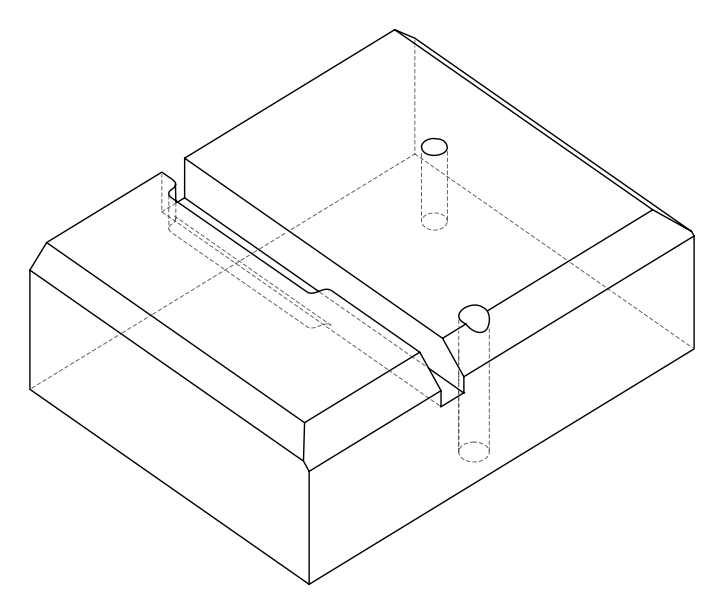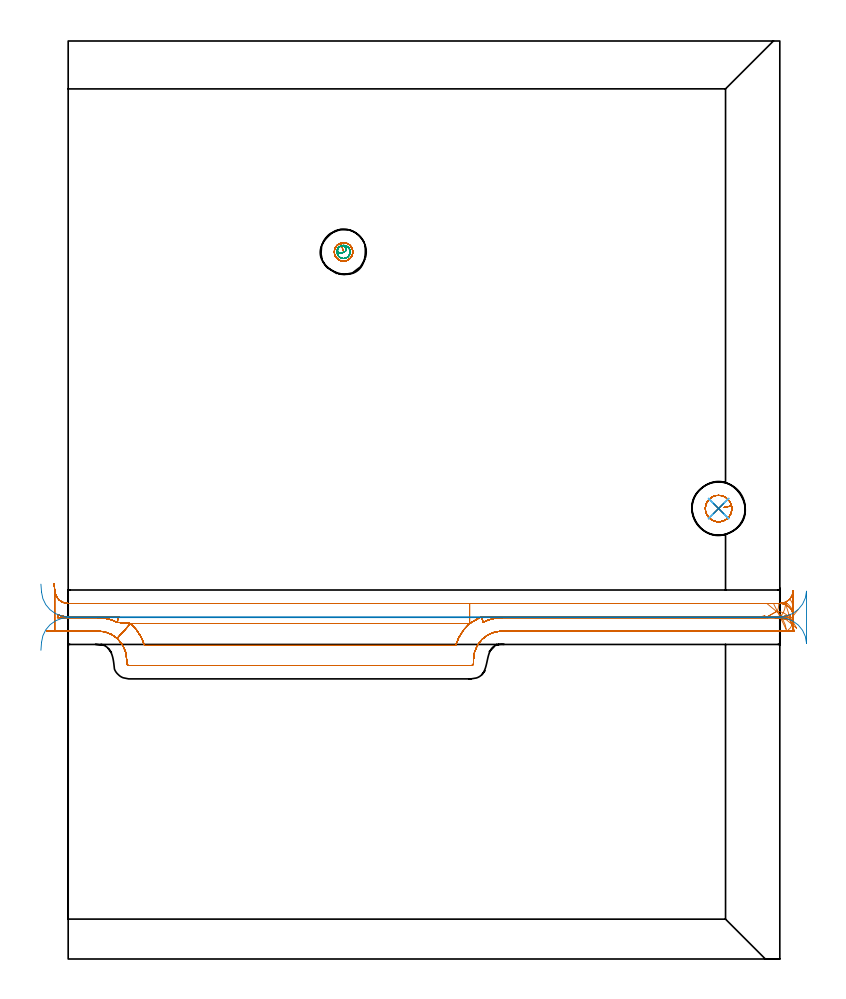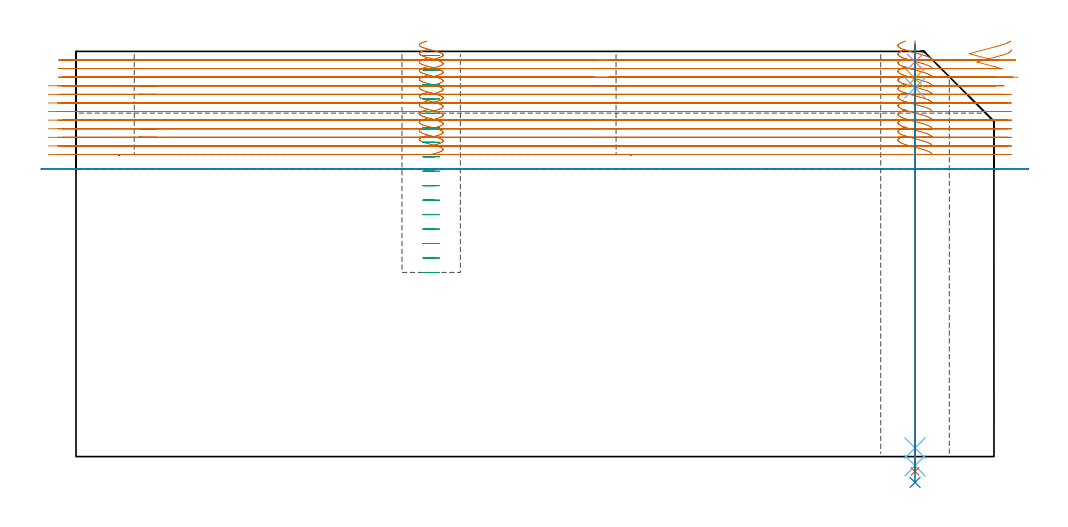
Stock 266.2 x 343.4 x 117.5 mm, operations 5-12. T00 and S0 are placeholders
(PLAN: 12 operations, 8 tool changes, 83.6 min)
(1 AREA_MILL | FG_CHAMFER_SURFACE | UGT0205_001 | 7.4 min | 25876 mm3)
(2 AREA_MILL_1 | FG_CHAMFER_SURFACE_1 | UGT0205_001 | 12.65 min | 43922 mm3)
(3 AREA_MILL_2 | FG_CHAMFER_SURFACE_2 | UGT0205_001 | 14.53 min | 40387 mm3)
(4 AREA_MILL_3 | FG_CHAMFER_SURFACE_3 | UGT0205_001 | 12.38 min | 27876 mm3)
(5 MILL_OPEN_POCKET | POCKET_OPEN | NXT0201_010 | Follow Part, ap 2.5, ae 75% | 32.13 min | 227931 mm3)
(6 MILL_RECTANGULAR_SLOT | SLOT_RECTANGULAR | UGT0201_094 | Follow Part, ap 5, ae 75% | 1.26 min | 22692 mm3)
(7 MILL_BLIND_HOLE_FROM_SOLID_MATERIAL | STEP1POCKET | NXT0201_011 | Spiral | 1.61 min | 7735 mm3)
(8 SPOT_DRILL | STEP1HOLE | NXT0321_9005460120000 | 0.05 min | 0 mm3)
(9 DRILL_BLIND_HOLE_INTO_CENTER | STEP1HOLE | NXT0301_023 | 0.04 min | 0 mm3)
(10 GUN_DRILL_THROUGH_HOLE | STEP1HOLE | UGT0307_001 | 0.53 min | 1692 mm3)
(11 SPADE_DRILL_TO_ENLARGE_THROUGH_HOLE | STEP1HOLE | UGT0306_003 | 0.5 min | 8980 mm3)
(12 DRILL_TO_ENLARGE_THROUGH_HOLE | STEP1HOLE | UGT0301_265 | 0.51 min | 16509 mm3)
(TOOL UGT0205_001 | Chamfer Mill 20 x 3 x 45 deg. | D20 FL50 Z2)
(TOOL NXT0201_010 | ENDMILL 10mm [2P460-1000-NA 1630] | D10 FL30 Z6)
(TOOL UGT0201_094 | End mill 20 mm | D20 FL38 Z4)
(TOOL NXT0201_011 | ENDMILL 12mm [2P460-1200-NA 1630] | D12 FL38 Z6)
(TOOL NXT0321_9005460120000 | NC Spot Drill, 142deg, 12mm, Carbide, Uncoated | D12 PA142 FL30 Z2)
(TOOL NXT0301_023 | Carbide Drill 5.2mm [860.1-0520-016A1-MM 2214] | D5.2 PA140 FL28 Z2)
(TOOL UGT0307_001 | Gun Drill 5 mm | D5 PA130 FL24 Z1)
(TOOL UGT0306_003 | Spade Drill 12.5mm | D12.5 PA132 FL10 Z2)
(TOOL UGT0301_265 | Twist Drill 19.9 mm | D19.9 PA118 FL140 Z2)
(OP 5 MILL_OPEN_POCKET)
G17 G21 G94 G90
T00 M6
G54
G17 G0 G90 X101.828 Y267.75 S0 M3
G43 Z127.5 H1
Z120.5
G94 G1 X101.366 Y267.544 Z120.364 F250.
X100.939 Y267.273 Z120.229
X100.557 Y266.943 Z120.094
X100.227 Y266.561 Z119.958
X99.956 Y266.134 Z119.823
X99.75 Y265.673 Z119.687
X99.614 Y265.187 Z119.552
X99.55 Y264.686 Z119.417
Y264.314 Z119.317
X99.614 Y263.813 Z119.182
X99.75 Y263.327 Z119.047
X99.956 Y262.866 Z118.911
X100.227 Y262.439 Z118.776
X100.557 Y262.057 Z118.641
X100.939 Y261.727 Z118.505
X101.366 Y261.456 Z118.37
X101.827 Y261.25 Z118.235
X102.313 Y261.114 Z118.099
X102.814 Y261.05 Z117.964
X103.186 Z117.864
X103.687 Y261.114 Z117.729
X104.173 Y261.25 Z117.594
X104.634 Y261.456 Z117.458
X105.061 Y261.727 Z117.323
X105.443 Y262.057 Z117.188
X105.773 Y262.439 Z117.052
X106.044 Y262.866 Z116.917
X106.25 Y263.327 Z116.782
X106.386 Y263.813 Z116.646
X106.45 Y264.314 Z116.511
Y264.686 Z116.411
X106.386 Y265.187 Z116.276
X106.25 Y265.673 Z116.141
X106.044 Y266.134 Z116.005
X105.773 Y266.561 Z115.87
X105.443 Y266.943 Z115.735
X105.061 Y267.273 Z115.599
X104.634 Y267.544 Z115.464
X104.173 Y267.75 Z115.329
X103.687 Y267.886 Z115.193
X103.186 Y267.95 Z115.058
X103. Z115.008
G3 X99.55 Y264.5 R3.45 F500.
X103. Y267.95 R-3.45
X102.014 Y267.806 R3.45
G1 X102.871 Y264.931 F250.
G0 X101.828 Y267.75 Z118.008
G1 X101.366 Y267.544 Z117.873
X100.939 Y267.273 Z117.737
X100.557 Y266.943 Z117.602
X100.227 Y266.561 Z117.467
X99.956 Y266.134 Z117.331
X99.75 Y265.673 Z117.196
X99.614 Y265.187 Z117.061
X99.55 Y264.686 Z116.925
Y264.314 Z116.826
X99.614 Y263.813 Z116.69
X99.75 Y263.327 Z116.555
X99.956 Y262.866 Z116.42
X100.227 Y262.439 Z116.284
X100.557 Y262.057 Z116.149
X100.939 Y261.727 Z116.014
X101.366 Y261.456 Z115.878
X101.827 Y261.25 Z115.743
X102.313 Y261.114 Z115.608
X102.814 Y261.05 Z115.472
X103.186 Z115.373
X103.687 Y261.114 Z115.237
X104.173 Y261.25 Z115.102
X104.634 Y261.456 Z114.967
X105.061 Y261.727 Z114.831
X105.443 Y262.057 Z114.696
X105.773 Y262.439 Z114.561
X106.044 Y262.866 Z114.425
X106.25 Y263.327 Z114.29
X106.386 Y263.813 Z114.155
X106.45 Y264.314 Z114.019
Y264.686 Z113.92
X106.386 Y265.187 Z113.784
X106.25 Y265.673 Z113.649
X106.044 Y266.134 Z113.514
X105.773 Y266.561 Z113.378
X105.443 Y266.943 Z113.243
X105.061 Y267.273 Z113.108
X104.634 Y267.544 Z112.972
X104.173 Y267.75 Z112.837
X103.687 Y267.886 Z112.702
X103.186 Y267.95 Z112.566
X103. Z112.517
G3 X99.55 Y264.5 R3.45 F500.
X103. Y267.95 R-3.45
X102.014 Y267.806 R3.45
G1 X102.871 Y264.931 F250.
G0 X101.828 Y267.75 Z115.517
G1 X101.366 Y267.544 Z115.381
X100.939 Y267.273 Z115.246
X100.557 Y266.943 Z115.11
X100.227 Y266.561 Z114.975
X99.956 Y266.134 Z114.84
X99.75 Y265.673 Z114.704
X99.614 Y265.187 Z114.569
X99.55 Y264.686 Z114.434
Y264.314 Z114.334
X99.614 Y263.813 Z114.199
X99.75 Y263.327 Z114.063
X99.956 Y262.866 Z113.928
X100.227 Y262.439 Z113.793
X100.557 Y262.057 Z113.657
X100.939 Y261.727 Z113.522
X101.366 Y261.456 Z113.387
X101.827 Y261.25 Z113.251
X102.313 Y261.114 Z113.116
X102.814 Y261.05 Z112.981
X103.186 Z112.881
X103.687 Y261.114 Z112.746
X104.173 Y261.25 Z112.61
X104.634 Y261.456 Z112.475
X105.061 Y261.727 Z112.34
X105.443 Y262.057 Z112.204
X105.773 Y262.439 Z112.069
X106.044 Y262.866 Z111.934
X106.25 Y263.327 Z111.798
X106.386 Y263.813 Z111.663
X106.45 Y264.314 Z111.528
Y264.686 Z111.428
X106.386 Y265.187 Z111.293
X106.25 Y265.673 Z111.157
X106.044 Y266.134 Z111.022
X105.773 Y266.561 Z110.887
X105.443 Y266.943 Z110.751
X105.061 Y267.273 Z110.616
X104.634 Y267.544 Z110.481
X104.173 Y267.75 Z110.345
X103.687 Y267.886 Z110.21
X103.186 Y267.95 Z110.075
X103. Z110.025
G3 X99.55 Y264.5 R3.45 F500.
X103. Y267.95 R-3.45
X102.014 Y267.806 R3.45
G1 X102.871 Y264.931 F250.
G0 X101.828 Y267.75 Z113.025
G1 X101.366 Y267.544 Z112.889
X100.939 Y267.273 Z112.754
X100.557 Y266.943 Z112.619
X100.227 Y266.561 Z112.483
X99.956 Y266.134 Z112.348
X99.75 Y265.673 Z112.213
X99.614 Y265.187 Z112.077
X99.55 Y264.686 Z111.942
Y264.314 Z111.842
X99.614 Y263.813 Z111.707
X99.75 Y263.327 Z111.572
X99.956 Y262.866 Z111.436
X100.227 Y262.439 Z111.301
X100.557 Y262.057 Z111.166
X100.939 Y261.727 Z111.03
X101.366 Y261.456 Z110.895
X101.827 Y261.25 Z110.76
X102.313 Y261.114 Z110.624
X102.814 Y261.05 Z110.489
X103.186 Z110.389
X103.687 Y261.114 Z110.254
X104.173 Y261.25 Z110.119
X104.634 Y261.456 Z109.983
X105.061 Y261.727 Z109.848
X105.443 Y262.057 Z109.713
X105.773 Y262.439 Z109.577
X106.044 Y262.866 Z109.442
X106.25 Y263.327 Z109.307
X106.386 Y263.813 Z109.171
X106.45 Y264.314 Z109.036
Y264.686 Z108.936
X106.386 Y265.187 Z108.801
X106.25 Y265.673 Z108.666
X106.044 Y266.134 Z108.53
X105.773 Y266.561 Z108.395
X105.443 Y266.943 Z108.26
X105.061 Y267.273 Z108.124
X104.634 Y267.544 Z107.989
X104.173 Y267.75 Z107.854
X103.687 Y267.886 Z107.718
X103.186 Y267.95 Z107.583
X103. Z107.533
G3 X99.55 Y264.5 R3.45 F500.
X103. Y267.95 R-3.45
X102.014 Y267.806 R3.45
G1 X102.871 Y264.931 F250.
G0 X101.828 Y267.75 Z110.533
G1 X101.366 Y267.544 Z110.398
X100.939 Y267.273 Z110.262
X100.557 Y266.943 Z110.127
X100.227 Y266.561 Z109.992
X99.956 Y266.134 Z109.856
X99.75 Y265.673 Z109.721
X99.614 Y265.187 Z109.586
X99.55 Y264.686 Z109.45
Y264.314 Z109.351
X99.614 Y263.813 Z109.215
X99.75 Y263.327 Z109.08
X99.956 Y262.866 Z108.945
X100.227 Y262.439 Z108.809
X100.557 Y262.057 Z108.674
X100.939 Y261.727 Z108.539
X101.366 Y261.456 Z108.403
X101.827 Y261.25 Z108.268
X102.313 Y261.114 Z108.133
X102.814 Y261.05 Z107.997
X103.186 Z107.898
X103.687 Y261.114 Z107.762
X104.173 Y261.25 Z107.627
X104.634 Y261.456 Z107.492
X105.061 Y261.727 Z107.356
X105.443 Y262.057 Z107.221
X105.773 Y262.439 Z107.086
X106.044 Y262.866 Z106.95
X106.25 Y263.327 Z106.815
X106.386 Y263.813 Z106.68
X106.45 Y264.314 Z106.544
Y264.686 Z106.445
X106.386 Y265.187 Z106.309
X106.25 Y265.673 Z106.174
X106.044 Y266.134 Z106.039
X105.773 Y266.561 Z105.903
X105.443 Y266.943 Z105.768
X105.061 Y267.273 Z105.633
X104.634 Y267.544 Z105.497
X104.173 Y267.75 Z105.362
X103.687 Y267.886 Z105.227
X103.186 Y267.95 Z105.091
X103. Z105.042
G3 X99.55 Y264.5 R3.45 F500.
X103. Y267.95 R-3.45
X102.014 Y267.806 R3.45
G1 X102.871 Y264.931 F250.
G0 X101.828 Y267.75 Z108.042
G1 X101.366 Y267.544 Z107.906
X100.939 Y267.273 Z107.771
X100.557 Y266.943 Z107.635
X100.227 Y266.561 Z107.5
X99.956 Y266.134 Z107.365
X99.75 Y265.673 Z107.229
X99.614 Y265.187 Z107.094
X99.55 Y264.686 Z106.959
Y264.314 Z106.859
X99.614 Y263.813 Z106.724
X99.75 Y263.327 Z106.588
X99.956 Y262.866 Z106.453
X100.227 Y262.439 Z106.318
X100.557 Y262.057 Z106.182
X100.939 Y261.727 Z106.047
X101.366 Y261.456 Z105.912
X101.827 Y261.25 Z105.776
X102.313 Y261.114 Z105.641
X102.814 Y261.05 Z105.506
X103.186 Z105.406
X103.687 Y261.114 Z105.271
X104.173 Y261.25 Z105.135
X104.634 Y261.456 Z105.
X105.061 Y261.727 Z104.865
X105.443 Y262.057 Z104.729
X105.773 Y262.439 Z104.594
X106.044 Y262.866 Z104.459
X106.25 Y263.327 Z104.323
X106.386 Y263.813 Z104.188
X106.45 Y264.314 Z104.053
Y264.686 Z103.953
X106.386 Y265.187 Z103.818
X106.25 Y265.673 Z103.682
X106.044 Y266.134 Z103.547
X105.773 Y266.561 Z103.412
X105.443 Y266.943 Z103.276
X105.061 Y267.273 Z103.141
X104.634 Y267.544 Z103.006
X104.173 Y267.75 Z102.87
X103.687 Y267.886 Z102.735
X103.186 Y267.95 Z102.6
X103. Z102.55
G3 X99.55 Y264.5 R3.45 F500.
X103. Y267.95 R-3.45
X102.014 Y267.806 R3.45
G1 X102.871 Y264.931 F250.
G0 X101.828 Y267.75 Z105.55
G1 X101.366 Y267.544 Z105.414
X100.939 Y267.273 Z105.279
X100.557 Y266.943 Z105.144
X100.227 Y266.561 Z105.008
X99.956 Y266.134 Z104.873
X99.75 Y265.673 Z104.738
X99.614 Y265.187 Z104.602
X99.55 Y264.686 Z104.467
Y264.314 Z104.367
X99.614 Y263.813 Z104.232
X99.75 Y263.327 Z104.097
X99.956 Y262.866 Z103.961
X100.227 Y262.439 Z103.826
X100.557 Y262.057 Z103.691
X100.939 Y261.727 Z103.555
X101.366 Y261.456 Z103.42
X101.827 Y261.25 Z103.285
X102.313 Y261.114 Z103.149
X102.814 Y261.05 Z103.014
X103.186 Z102.914
X103.687 Y261.114 Z102.779
X104.173 Y261.25 Z102.644
X104.634 Y261.456 Z102.508
X105.061 Y261.727 Z102.373
X105.443 Y262.057 Z102.238
X105.773 Y262.439 Z102.102
X106.044 Y262.866 Z101.967
X106.25 Y263.327 Z101.832
X106.386 Y263.813 Z101.696
X106.45 Y264.314 Z101.561
Y264.686 Z101.461
X106.386 Y265.187 Z101.326
X106.25 Y265.673 Z101.191
X106.044 Y266.134 Z101.055
X105.773 Y266.561 Z100.92
X105.443 Y266.943 Z100.785
X105.061 Y267.273 Z100.649
X104.634 Y267.544 Z100.514
X104.173 Y267.75 Z100.379
X103.687 Y267.886 Z100.243
X103.186 Y267.95 Z100.108
X103. Z100.058
G3 X99.55 Y264.5 R3.45 F500.
X103. Y267.95 R-3.45
X102.014 Y267.806 R3.45
G1 X102.871 Y264.931 F250.
G0 X101.828 Y267.75 Z103.058
G1 X101.366 Y267.544 Z102.923
X100.939 Y267.273 Z102.787
X100.557 Y266.943 Z102.652
X100.227 Y266.561 Z102.517
X99.956 Y266.134 Z102.381
X99.75 Y265.673 Z102.246
X99.614 Y265.187 Z102.111
X99.55 Y264.686 Z101.975
Y264.314 Z101.876
X99.614 Y263.813 Z101.74
X99.75 Y263.327 Z101.605
X99.956 Y262.866 Z101.47
X100.227 Y262.439 Z101.334
X100.557 Y262.057 Z101.199
X100.939 Y261.727 Z101.064
X101.366 Y261.456 Z100.928
X101.827 Y261.25 Z100.793
X102.313 Y261.114 Z100.658
X102.814 Y261.05 Z100.522
X103.186 Z100.423
X103.687 Y261.114 Z100.287
X104.173 Y261.25 Z100.152
X104.634 Y261.456 Z100.017
X105.061 Y261.727 Z99.881
X105.443 Y262.057 Z99.746
X105.773 Y262.439 Z99.611
X106.044 Y262.866 Z99.475
X106.25 Y263.327 Z99.34
X106.386 Y263.813 Z99.205
X106.45 Y264.314 Z99.069
Y264.686 Z98.97
X106.386 Y265.187 Z98.834
X106.25 Y265.673 Z98.699
X106.044 Y266.134 Z98.564
X105.773 Y266.561 Z98.428
X105.443 Y266.943 Z98.293
X105.061 Y267.273 Z98.158
X104.634 Y267.544 Z98.022
X104.173 Y267.75 Z97.887
X103.687 Y267.886 Z97.752
X103.186 Y267.95 Z97.616
X103. Z97.567
G3 X99.55 Y264.5 R3.45 F500.
X103. Y267.95 R-3.45
X102.014 Y267.806 R3.45
G1 X102.871 Y264.931 F250.
G0 X101.828 Y267.75 Z100.567
G1 X101.366 Y267.544 Z100.431
X100.939 Y267.273 Z100.296
X100.557 Y266.943 Z100.16
X100.227 Y266.561 Z100.025
X99.956 Y266.134 Z99.89
X99.75 Y265.673 Z99.754
X99.614 Y265.187 Z99.619
X99.55 Y264.686 Z99.484
Y264.314 Z99.384
X99.614 Y263.813 Z99.249
X99.75 Y263.327 Z99.113
X99.956 Y262.866 Z98.978
X100.227 Y262.439 Z98.843
X100.557 Y262.057 Z98.707
X100.939 Y261.727 Z98.572
X101.366 Y261.456 Z98.437
X101.827 Y261.25 Z98.301
X102.313 Y261.114 Z98.166
X102.814 Y261.05 Z98.031
X103.186 Z97.931
X103.687 Y261.114 Z97.796
X104.173 Y261.25 Z97.66
X104.634 Y261.456 Z97.525
X105.061 Y261.727 Z97.39
X105.443 Y262.057 Z97.254
X105.773 Y262.439 Z97.119
X106.044 Y262.866 Z96.984
X106.25 Y263.327 Z96.848
X106.386 Y263.813 Z96.713
X106.45 Y264.314 Z96.578
Y264.686 Z96.478
X106.386 Y265.187 Z96.343
X106.25 Y265.673 Z96.207
X106.044 Y266.134 Z96.072
X105.773 Y266.561 Z95.937
X105.443 Y266.943 Z95.801
X105.061 Y267.273 Z95.666
X104.634 Y267.544 Z95.531
X104.173 Y267.75 Z95.395
X103.687 Y267.886 Z95.26
X103.186 Y267.95 Z95.125
X103. Z95.075
G3 X99.55 Y264.5 R3.45 F500.
X103. Y267.95 R-3.45
X102.014 Y267.806 R3.45
G1 X102.871 Y264.931 F250.
G0 X101.828 Y267.75 Z98.075
G1 X101.366 Y267.544 Z97.939
X100.939 Y267.273 Z97.804
X100.557 Y266.943 Z97.669
X100.227 Y266.561 Z97.533
X99.956 Y266.134 Z97.398
X99.75 Y265.673 Z97.263
X99.614 Y265.187 Z97.127
X99.55 Y264.686 Z96.992
Y264.314 Z96.892
X99.614 Y263.813 Z96.757
X99.75 Y263.327 Z96.622
X99.956 Y262.866 Z96.486
X100.227 Y262.439 Z96.351
X100.557 Y262.057 Z96.216
X100.939 Y261.727 Z96.08
X101.366 Y261.456 Z95.945
X101.827 Y261.25 Z95.81
X102.313 Y261.114 Z95.674
X102.814 Y261.05 Z95.539
X103.186 Z95.439
X103.687 Y261.114 Z95.304
X104.173 Y261.25 Z95.169
X104.634 Y261.456 Z95.033
X105.061 Y261.727 Z94.898
X105.443 Y262.057 Z94.763
X105.773 Y262.439 Z94.627
X106.044 Y262.866 Z94.492
X106.25 Y263.327 Z94.357
X106.386 Y263.813 Z94.221
X106.45 Y264.314 Z94.086
Y264.686 Z93.986
X106.386 Y265.187 Z93.851
X106.25 Y265.673 Z93.716
X106.044 Y266.134 Z93.58
X105.773 Y266.561 Z93.445
X105.443 Y266.943 Z93.31
X105.061 Y267.273 Z93.174
X104.634 Y267.544 Z93.039
X104.173 Y267.75 Z92.904
X103.687 Y267.886 Z92.768
X103.186 Y267.95 Z92.633
X103. Z92.583
G3 X99.55 Y264.5 R3.45 F500.
X103. Y267.95 R-3.45
X102.014 Y267.806 R3.45
G1 X102.871 Y264.931 F250.
G0 X101.828 Y267.75 Z95.583
G1 X101.366 Y267.544 Z95.448
X100.939 Y267.273 Z95.312
X100.557 Y266.943 Z95.177
X100.227 Y266.561 Z95.042
X99.956 Y266.134 Z94.906
X99.75 Y265.673 Z94.771
X99.614 Y265.187 Z94.636
X99.55 Y264.686 Z94.5
Y264.314 Z94.401
X99.614 Y263.813 Z94.265
X99.75 Y263.327 Z94.13
X99.956 Y262.866 Z93.995
X100.227 Y262.439 Z93.859
X100.557 Y262.057 Z93.724
X100.939 Y261.727 Z93.589
X101.366 Y261.456 Z93.453
X101.827 Y261.25 Z93.318
X102.313 Y261.114 Z93.183
X102.814 Y261.05 Z93.047
X103.186 Z92.948
X103.687 Y261.114 Z92.812
X104.173 Y261.25 Z92.677
X104.634 Y261.456 Z92.542
X105.061 Y261.727 Z92.406
X105.443 Y262.057 Z92.271
X105.773 Y262.439 Z92.136
X106.044 Y262.866 Z92.
X106.25 Y263.327 Z91.865
X106.386 Y263.813 Z91.73
X106.45 Y264.314 Z91.594
Y264.686 Z91.495
X106.386 Y265.187 Z91.359
X106.25 Y265.673 Z91.224
X106.044 Y266.134 Z91.089
X105.773 Y266.561 Z90.953
X105.443 Y266.943 Z90.818
X105.061 Y267.273 Z90.683
X104.634 Y267.544 Z90.547
X104.173 Y267.75 Z90.412
X103.687 Y267.886 Z90.277
X103.186 Y267.95 Z90.141
X103. Z90.092
G3 X99.55 Y264.5 R3.45 F500.
X103. Y267.95 R-3.45
X102.014 Y267.806 R3.45
G1 X102.871 Y264.931 F250.
G0 X101.828 Y267.75 Z93.092
G1 X101.366 Y267.544 Z92.956
X100.939 Y267.273 Z92.821
X100.557 Y266.943 Z92.685
X100.227 Y266.561 Z92.55
X99.956 Y266.134 Z92.415
X99.75 Y265.673 Z92.279
X99.614 Y265.187 Z92.144
X99.55 Y264.686 Z92.009
Y264.314 Z91.909
X99.614 Y263.813 Z91.774
X99.75 Y263.327 Z91.638
X99.956 Y262.866 Z91.503
X100.227 Y262.439 Z91.368
X100.557 Y262.057 Z91.232
X100.939 Y261.727 Z91.097
X101.366 Y261.456 Z90.962
X101.827 Y261.25 Z90.826
X102.313 Y261.114 Z90.691
X102.814 Y261.05 Z90.556
X103.186 Z90.456
X103.687 Y261.114 Z90.321
X104.173 Y261.25 Z90.185
X104.634 Y261.456 Z90.05
X105.061 Y261.727 Z89.915
X105.443 Y262.057 Z89.779
X105.773 Y262.439 Z89.644
X106.044 Y262.866 Z89.509
X106.25 Y263.327 Z89.373
X106.386 Y263.813 Z89.238
X106.45 Y264.314 Z89.103
Y264.686 Z89.003
X106.386 Y265.187 Z88.868
X106.25 Y265.673 Z88.732
X106.044 Y266.134 Z88.597
X105.773 Y266.561 Z88.462
X105.443 Y266.943 Z88.326
X105.061 Y267.273 Z88.191
X104.634 Y267.544 Z88.056
X104.173 Y267.75 Z87.92
X103.687 Y267.886 Z87.785
X103.186 Y267.95 Z87.65
X103. Z87.6
G3 X99.55 Y264.5 R3.45 F500.
X103. Y267.95 R-3.45
X102.014 Y267.806 R3.45
G1 X102.871 Y264.931 F250.
G0 Z127.5
X271.016 Y129.331
Z120.5
G1 X270.861 Y129.837 Z120.358
X270.52 Y130.537 Z120.15
X270.343 Y130.799 Z120.065
X270.166 Y131.061 Z119.98
X269.591 Y131.688 Z119.752
X268.918 Y132.209 Z119.524
X268.166 Y132.608 Z119.296
X267.358 Y132.874 Z119.068
X266.516 Y133. Z118.84
X259.028 Z116.834
X265.841 Z115.008
G2 X265.281 Y130.156 R7.5 F500.
G1 X260.926 Y127.7
X162.4
G3 X155.137 Y125.932 R15.8
X154.486 Y128. R5.
G1 X258.341
G3 X260.557 Y128.518 R5.
X260.926 Y127.7 R5.
G1 X265.281 Y130.156
G2 X271.018 Y126.362 R7.5
G1 X272.483 Y123.744 F250.
X261.341 Y133. F500.
X258.341 F250.
X150.155 F500.
Y125.5
X23.345
X18.363 Y125.932
G3 X11.1 Y127.7 R15.8
G1 X-4.042
G3 X-3.842 Y128.768 R5.
X0. Y128. R10.
G1 X19.014
G3 X18.363 Y125.932 R5.
G1 X23.345 Y125.5
G2 X28.585 Y117.3 R18.3
G1 X144.915
G2 X150.155 Y125.5 R18.3
G1 Y133.
X0.
G2 X-4.97 Y137.453 R5.
G1 X-5.
Y122.7
X11.1
G2 X21.9 Y111.9 R10.8
G1 Y110.6
G3 X22.7 Y109.8 R0.8
G1 X150.8
G3 X151.6 Y110.6 R0.8
G1 Y111.9
G2 X162.4 Y122.7 R10.8
G1 X264.473
X267.473 F250.
G0 X271.2 Y127.412 Z118.008
G1 Y128.324 Z117.764
X271.075 Y129.154 Z117.539
X270.815 Y129.951 Z117.314
X270.425 Y130.693 Z117.09
X269.916 Y131.36 Z116.865
X269.304 Y131.933 Z116.64
X268.604 Y132.395 Z116.416
X268.031 Y132.663 Z116.246
X267.287 Y132.891 Z116.038
X266.516 Y133. Z115.829
X261.272 Z114.424
X266.516 Z113.018
X267.287 Y132.891 Z112.81
X268.031 Y132.663 Z112.601
X268.318 Y132.529 Z112.517
G2 X266.417 Y127.993 R7.5 F500.
G1 X261.426 Y127.69
G3 X261.103 Y127.7 R5.
G1 X162.4
G3 X155.137 Y125.932 R15.8
X154.486 Y128. R5.
G1 X260.833
G3 X261.417 Y128.034 R5.
X261.426 Y127.69 R5.
G1 X266.417 Y127.993
G2 X268.579 Y123.302 R7.5
G1 X263.833 Y133.
X260.833 F250.
X150.155 F500.
Y125.5
X23.345
X18.363 Y125.932
G3 X11.1 Y127.7 R15.8
G1 X-4.042
G3 X-3.842 Y128.768 R5.
X0. Y128. R10.
G1 X19.014
G3 X18.363 Y125.932 R5.
G1 X23.345 Y125.5
G2 X28.585 Y117.3 R18.3
G1 X144.915
G2 X150.155 Y125.5 R18.3
G1 Y133.
X0.
G2 X-4.97 Y137.453 R5.
G1 X-5.
Y122.7
X11.1
G2 X21.9 Y111.9 R10.8
G1 Y110.6
G3 X22.7 Y109.8 R0.8
G1 X150.8
G3 X151.6 Y110.6 R0.8
G1 Y111.9
G2 X162.4 Y122.7 R10.8
G1 X261.103
X264.103 F250.
G0 Z127.5
X273.045 Y130.71
Z110.025
G1 X271.187 Y128.355
G2 X269.76 Y126.971 R7.5 F500.
G1 X264.794 Y127.554
G3 X263.595 Y127.7 R5.
G1 X162.4
G3 X155.137 Y125.932 R15.8
X154.486 Y128. R5.
G1 X263.327
X263.46 Y128.002
X263.592 Y128.
X264.867
G3 X264.794 Y127.554 R5.
G1 X269.76 Y126.971
G2 X270.612 Y125.348 R7.5
G1 X271.671 Y122.541 F250.
X268.299 Y133. F500.
X265.299 F250.
X150.155 F500.
Y125.5
X23.345
X18.363 Y125.932
G3 X11.1 Y127.7 R15.8
G1 X-4.042
G3 X-3.842 Y128.768 R5.
X0. Y128. R10.
G1 X19.014
G3 X18.363 Y125.932 R5.
G1 X23.345 Y125.5
G2 X28.585 Y117.3 R18.3
G1 X144.915
G2 X150.155 Y125.5 R18.3
G1 Y133.
X0.
G2 X-4.97 Y137.453 R5.
G1 X-5.
Y122.7
X11.1
G2 X21.9 Y111.9 R10.8
G1 Y110.6
G3 X22.7 Y109.8 R0.8
G1 X150.8
G3 X151.6 Y110.6 R0.8
G1 Y111.9
G2 X162.4 Y122.7 R10.8
G1 X263.595
X266.595 F250.
G0 Z127.5
X-8.
Z107.533
G1 X-5.
X11.1 F500.
G2 X18.326 Y119.926 R10.8
G1 X23.345 Y125.5
G2 X28.585 Y117.3 R18.3
G1 X144.915
G2 X150.155 Y125.5 R18.3
G1 X154.486 Y128.
X266.12
G3 X266.575 Y128.021 R5.
X266.575 Y127.679 R5.
X266.12 Y127.7 R5.
G1 X162.4
G3 X155.137 Y125.932 R15.8
X154.486 Y128. R5.
G1 X150.155 Y125.5
X23.345
X18.363 Y125.932
G3 X11.1 Y127.7 R15.8
G1 X-4.042
G3 X-3.842 Y128.768 R5.
X0. Y128. R10.
G1 X19.014
G3 X18.363 Y125.932 R5.
G1 X23.345 Y125.5
X18.326 Y119.926
G2 X21.9 Y111.9 R10.8
G1 Y110.6
G3 X22.7 Y109.8 R0.8
G1 X150.8
G3 X151.6 Y110.6 R0.8
G1 Y111.9
G2 X162.4 Y122.7 R10.8
G1 X266.12
X269.12 F250.
G0 Z127.5
Y133.
Z107.533
G1 X266.12
X0. F500.
G2 X-4.97 Y137.453 R5.
G1 X-5.298 Y140.435 F250.
G0 X-8. Y122.7 Z105.042
G1 X-5.
X11.1 F500.
G2 X18.326 Y119.926 R10.8
G1 X23.345 Y125.5
G2 X28.585 Y117.3 R18.3
G1 X144.915
G2 X150.155 Y125.5 R18.3
G1 X154.486 Y128.
X266.2
G3 X268.749 Y128.33 R10.
X268.8 Y127.7 R5.
G1 X162.4
G3 X155.137 Y125.932 R15.8
X154.486 Y128. R5.
G1 X150.155 Y125.5
X23.345
X18.363 Y125.932
G3 X11.1 Y127.7 R15.8
G1 X-4.042
G3 X-3.842 Y128.768 R5.
X0. Y128. R10.
G1 X19.014
G3 X18.363 Y125.932 R5.
G1 X23.345 Y125.5
X18.326 Y119.926
G2 X21.9 Y111.9 R10.8
G1 Y110.6
G3 X22.7 Y109.8 R0.8
G1 X150.8
G3 X151.6 Y110.6 R0.8
G1 Y111.9
G2 X162.4 Y122.7 R10.8
G1 X268.897
G3 X271.2 Y126.903 R5.
G1 Y128.782
G3 X268.129 Y133.387 R5.
G2 X266.2 Y133. R5.
G1 X0.
G2 X-4.97 Y137.453 R5.
G1 X-5.298 Y140.435 F250.
G0 X-8. Y122.7 Z102.55
G1 X-5.
X11.1 F500.
G2 X18.326 Y119.926 R10.8
G1 X23.345 Y125.5
G2 X28.585 Y117.3 R18.3
G1 X144.915
G2 X150.155 Y125.5 R18.3
G1 X154.486 Y128.
X266.2
G3 X269.927 Y128.72 R10.
X270.099 Y127.7 R5.
G1 X162.4
G3 X155.137 Y125.932 R15.8
X154.486 Y128. R5.
G1 X150.155 Y125.5
X23.345
X18.363 Y125.932
G3 X11.1 Y127.7 R15.8
G1 X-4.042
G3 X-3.842 Y128.768 R5.
X0. Y128. R10.
G1 X19.014
G3 X18.363 Y125.932 R5.
G1 X23.345 Y125.5
X18.326 Y119.926
G2 X21.9 Y111.9 R10.8
G1 Y110.6
G3 X22.7 Y109.8 R0.8
G1 X150.8
G3 X151.6 Y110.6 R0.8
G1 Y111.9
G2 X162.4 Y122.7 R10.8
G1 X270.91
G3 X271.2 Y124.37 R5.
G1 Y131.311
G3 X269.913 Y134.651 R5.
G2 X266.2 Y133. R5.
G1 X0.
G2 X-4.97 Y137.453 R5.
G1 X-5.298 Y140.435 F250.
G0 X-8. Y122.7 Z100.058
G1 X-5.
X11.1 F500.
G2 X18.326 Y119.926 R10.8
G1 X23.345 Y125.5
G2 X28.585 Y117.3 R18.3
G1 X144.915
G2 X150.155 Y125.5 R18.3
G1 X154.486 Y128.
X266.2
G3 X270.042 Y128.768 R10.
X270.242 Y127.7 R5.
G1 X162.4
G3 X155.137 Y125.932 R15.8
X154.486 Y128. R5.
G1 X150.155 Y125.5
X23.345
X18.363 Y125.932
G3 X11.1 Y127.7 R15.8
G1 X-4.042
G3 X-3.842 Y128.768 R5.
X0. Y128. R10.
G1 X19.014
G3 X18.363 Y125.932 R5.
G1 X23.345 Y125.5
X18.326 Y119.926
G2 X21.9 Y111.9 R10.8
G1 Y110.6
G3 X22.7 Y109.8 R0.8
G1 X150.8
G3 X151.6 Y110.6 R0.8
G1 Y111.9
G2 X162.4 Y122.7 R10.8
G1 X271.2
Y133.894
G3 X270.757 Y135.943 R5.
G2 X266.2 Y133. R5.
G1 X0.
G2 X-4.97 Y137.453 R5.
G1 X-5.298 Y140.435 F250.
G0 X-8. Y122.7 Z97.567
G1 X-5.
X11.1 F500.
G2 X18.326 Y119.926 R10.8
G1 X23.345 Y125.5
G2 X28.585 Y117.3 R18.3
G1 X144.915
G2 X150.155 Y125.5 R18.3
G1 X154.486 Y128.
X266.2
G3 X270.042 Y128.768 R10.
X270.242 Y127.7 R5.
G1 X162.4
G3 X155.137 Y125.932 R15.8
X154.486 Y128. R5.
G1 X150.155 Y125.5
X23.345
X18.363 Y125.932
G3 X11.1 Y127.7 R15.8
G1 X-4.042
G3 X-3.842 Y128.768 R5.
X0. Y128. R10.
G1 X19.014
G3 X18.363 Y125.932 R5.
G1 X23.345 Y125.5
X18.326 Y119.926
G2 X21.9 Y111.9 R10.8
G1 Y110.6
G3 X22.7 Y109.8 R0.8
G1 X150.8
G3 X151.6 Y110.6 R0.8
G1 Y111.9
G2 X162.4 Y122.7 R10.8
G1 X271.2
Y136.824
G3 X271.178 Y137.285 R5.
G1 X271.148 Y137.282
G2 X266.2 Y133. R5.
G1 X0.
G2 X-4.97 Y137.453 R5.
G1 X-5.298 Y140.435 F250.
G0 X-8. Y122.7 Z95.075
G1 X-5.
X11.1 F500.
G2 X18.326 Y119.926 R10.8
G1 X23.345 Y125.5
G2 X28.585 Y117.3 R18.3
G1 X144.915
G2 X150.155 Y125.5 R18.3
G1 X154.486 Y128.
X266.2
G3 X270.042 Y128.768 R10.
X270.242 Y127.7 R5.
G1 X162.4
G3 X155.137 Y125.932 R15.8
X154.486 Y128. R5.
G1 X150.155 Y125.5
X23.345
X18.363 Y125.932
G3 X11.1 Y127.7 R15.8
G1 X-4.042
G3 X-3.842 Y128.768 R5.
X0. Y128. R10.
G1 X19.014
G3 X18.363 Y125.932 R5.
G1 X23.345 Y125.5
X18.326 Y119.926
G2 X21.9 Y111.9 R10.8
G1 Y110.6
G3 X22.7 Y109.8 R0.8
G1 X150.8
G3 X151.6 Y110.6 R0.8
G1 Y111.9
G2 X162.4 Y122.7 R10.8
G1 X271.2
Y137.684
X271.19
G2 X266.2 Y133. R5.
G1 X0.
G2 X-4.97 Y137.453 R5.
G1 X-5.298 Y140.435 F250.
G0 X-8. Y122.7 Z92.583
G1 X-5.
X11.1 F500.
G2 X18.326 Y119.926 R10.8
G1 X23.345 Y125.5
G2 X28.585 Y117.3 R18.3
G1 X144.915
G2 X150.155 Y125.5 R18.3
G1 X154.486 Y128.
X266.2
G3 X270.042 Y128.768 R10.
X270.242 Y127.7 R5.
G1 X162.4
G3 X155.137 Y125.932 R15.8
X154.486 Y128. R5.
G1 X150.155 Y125.5
X23.345
X18.363 Y125.932
G3 X11.1 Y127.7 R15.8
G1 X-4.042
G3 X-3.842 Y128.768 R5.
X0. Y128. R10.
G1 X19.014
G3 X18.363 Y125.932 R5.
G1 X23.345 Y125.5
X18.326 Y119.926
G2 X21.9 Y111.9 R10.8
G1 Y110.6
G3 X22.7 Y109.8 R0.8
G1 X150.8
G3 X151.6 Y110.6 R0.8
G1 Y111.9
G2 X162.4 Y122.7 R10.8
G1 X271.2
Y137.684
X271.19
G2 X266.2 Y133. R5.
G1 X0.
G2 X-4.97 Y137.453 R5.
G1 X-5.298 Y140.435 F250.
G0 X-8. Y122.7 Z90.092
G1 X-5.
X11.1 F500.
G2 X18.326 Y119.926 R10.8
G1 X23.345 Y125.5
G2 X28.585 Y117.3 R18.3
G1 X144.915
G2 X150.155 Y125.5 R18.3
G1 X154.486 Y128.
X266.2
G3 X270.042 Y128.768 R10.
X270.242 Y127.7 R5.
G1 X162.4
G3 X155.137 Y125.932 R15.8
X154.486 Y128. R5.
G1 X150.155 Y125.5
X23.345
X18.363 Y125.932
G3 X11.1 Y127.7 R15.8
G1 X-4.042
G3 X-3.842 Y128.768 R5.
X0. Y128. R10.
G1 X19.014
G3 X18.363 Y125.932 R5.
G1 X23.345 Y125.5
X18.326 Y119.926
G2 X21.9 Y111.9 R10.8
G1 Y110.6
G3 X22.7 Y109.8 R0.8
G1 X150.8
G3 X151.6 Y110.6 R0.8
G1 Y111.9
G2 X162.4 Y122.7 R10.8
G1 X271.2
Y137.684
X271.19
G2 X266.2 Y133. R5.
G1 X0.
G2 X-4.97 Y137.453 R5.
G1 X-5.298 Y140.435 F250.
G0 X-8. Y122.7 Z87.6
G1 X-5.
X11.1 F500.
G2 X18.326 Y119.926 R10.8
G1 X23.345 Y125.5
G2 X28.585 Y117.3 R18.3
G1 X144.915
G2 X150.155 Y125.5 R18.3
G1 X154.486 Y128.
X266.2
G3 X270.042 Y128.768 R10.
X270.242 Y127.7 R5.
G1 X162.4
G3 X155.137 Y125.932 R15.8
X154.486 Y128. R5.
G1 X150.155 Y125.5
X23.345
X18.363 Y125.932
G3 X11.1 Y127.7 R15.8
G1 X-4.042
G3 X-3.842 Y128.768 R5.
X0. Y128. R10.
G1 X19.014
G3 X18.363 Y125.932 R5.
G1 X23.345 Y125.5
X18.326 Y119.926
G2 X21.9 Y111.9 R10.8
G1 Y110.6
G3 X22.7 Y109.8 R0.8
G1 X150.8
G3 X151.6 Y110.6 R0.8
G1 Y111.9
G2 X162.4 Y122.7 R10.8
G1 X271.2
Y137.684
X271.19
G2 X266.2 Y133. R5.
G1 X0.
G2 X-4.97 Y137.453 R5.
G1 X-5.298 Y140.435 F250.
G0 Z127.5
X240.616 Y172.656
Z120.5
G1 X240.254 Y172.408 Z120.383
X239.796 Y172.004 Z120.219
X239.392 Y171.546 Z120.055
X239.046 Y171.041 Z119.891
X238.766 Y170.499 Z119.728
X238.554 Y169.925 Z119.564
X238.415 Y169.33 Z119.4
X238.35 Y168.723 Z119.236
Y168.277 Z119.117
X238.415 Y167.67 Z118.953
X238.554 Y167.075 Z118.79
X238.766 Y166.501 Z118.626
X239.046 Y165.959 Z118.462
X239.392 Y165.454 Z118.298
X239.796 Y164.996 Z118.135
X240.254 Y164.592 Z117.971
X240.759 Y164.246 Z117.807
X241.301 Y163.966 Z117.643
X241.875 Y163.754 Z117.48
X242.47 Y163.615 Z117.316
X243.077 Y163.55 Z117.152
X243.523 Z117.033
X244.13 Y163.615 Z116.869
X244.725 Y163.754 Z116.705
X245.299 Y163.966 Z116.542
X245.841 Y164.246 Z116.378
X246.346 Y164.592 Z116.214
X246.804 Y164.996 Z116.05
X247.208 Y165.454 Z115.887
X247.554 Y165.959 Z115.723
X247.834 Y166.501 Z115.559
X248.046 Y167.075 Z115.395
X248.185 Y167.67 Z115.232
X248.25 Y168.277 Z115.068
Y168.5 Z115.008
G3 X243.3 Y173.45 R4.95 F500.
X248.25 Y168.5 R-4.95
X248.149 Y169.493 R4.95
G1 X245.21 Y168.891 F250.
G0 X240.616 Y172.656 Z118.008
G1 X240.254 Y172.408 Z117.891
X239.796 Y172.004 Z117.727
X239.392 Y171.546 Z117.563
X239.046 Y171.041 Z117.4
X238.766 Y170.499 Z117.236
X238.554 Y169.925 Z117.072
X238.415 Y169.33 Z116.908
X238.35 Y168.723 Z116.745
Y168.277 Z116.625
X238.415 Y167.67 Z116.462
X238.554 Y167.075 Z116.298
X238.766 Y166.501 Z116.134
X239.046 Y165.959 Z115.97
X239.392 Y165.454 Z115.807
X239.796 Y164.996 Z115.643
X240.254 Y164.592 Z115.479
X240.759 Y164.246 Z115.315
X241.301 Y163.966 Z115.152
X241.875 Y163.754 Z114.988
X242.47 Y163.615 Z114.824
X243.077 Y163.55 Z114.66
X243.523 Z114.541
X244.13 Y163.615 Z114.377
X244.725 Y163.754 Z114.214
X245.299 Y163.966 Z114.05
X245.841 Y164.246 Z113.886
X246.346 Y164.592 Z113.722
X246.804 Y164.996 Z113.559
X247.208 Y165.454 Z113.395
X247.554 Y165.959 Z113.231
X247.834 Y166.501 Z113.067
X248.046 Y167.075 Z112.904
X248.185 Y167.67 Z112.74
X248.25 Y168.277 Z112.576
Y168.5 Z112.517
G3 X243.3 Y173.45 R4.95 F500.
X248.25 Y168.5 R-4.95
X248.149 Y169.493 R4.95
G1 X245.21 Y168.891 F250.
G0 X240.616 Y172.656 Z115.517
G1 X240.254 Y172.408 Z115.399
X239.796 Y172.004 Z115.236
X239.392 Y171.546 Z115.072
X239.046 Y171.041 Z114.908
X238.766 Y170.499 Z114.744
X238.554 Y169.925 Z114.581
X238.415 Y169.33 Z114.417
X238.35 Y168.723 Z114.253
Y168.277 Z114.134
X238.415 Y167.67 Z113.97
X238.554 Y167.075 Z113.806
X238.766 Y166.501 Z113.643
X239.046 Y165.959 Z113.479
X239.392 Y165.454 Z113.315
X239.796 Y164.996 Z113.151
X240.254 Y164.592 Z112.988
X240.759 Y164.246 Z112.824
X241.301 Y163.966 Z112.66
X241.875 Y163.754 Z112.496
X242.47 Y163.615 Z112.333
X243.077 Y163.55 Z112.169
X243.523 Z112.05
X244.13 Y163.615 Z111.886
X244.725 Y163.754 Z111.722
X245.299 Y163.966 Z111.558
X245.841 Y164.246 Z111.395
X246.346 Y164.592 Z111.231
X246.804 Y164.996 Z111.067
X247.208 Y165.454 Z110.903
X247.554 Y165.959 Z110.74
X247.834 Y166.501 Z110.576
X248.046 Y167.075 Z110.412
X248.185 Y167.67 Z110.248
X248.25 Y168.277 Z110.085
Y168.5 Z110.025
G3 X243.3 Y173.45 R4.95 F500.
X248.25 Y168.5 R-4.95
X248.149 Y169.493 R4.95
G1 X245.21 Y168.891 F250.
G0 X240.616 Y172.656 Z113.025
G1 X240.254 Y172.408 Z112.908
X239.796 Y172.004 Z112.744
X239.392 Y171.546 Z112.58
X239.046 Y171.041 Z112.416
X238.766 Y170.499 Z112.253
X238.554 Y169.925 Z112.089
X238.415 Y169.33 Z111.925
X238.35 Y168.723 Z111.761
Y168.277 Z111.642
X238.415 Y167.67 Z111.478
X238.554 Y167.075 Z111.315
X238.766 Y166.501 Z111.151
X239.046 Y165.959 Z110.987
X239.392 Y165.454 Z110.823
X239.796 Y164.996 Z110.66
X240.254 Y164.592 Z110.496
X240.759 Y164.246 Z110.332
X241.301 Y163.966 Z110.168
X241.875 Y163.754 Z110.005
X242.47 Y163.615 Z109.841
X243.077 Y163.55 Z109.677
X243.523 Z109.558
X244.13 Y163.615 Z109.394
X244.725 Y163.754 Z109.23
X245.299 Y163.966 Z109.067
X245.841 Y164.246 Z108.903
X246.346 Y164.592 Z108.739
X246.804 Y164.996 Z108.575
X247.208 Y165.454 Z108.412
X247.554 Y165.959 Z108.248
X247.834 Y166.501 Z108.084
X248.046 Y167.075 Z107.92
X248.185 Y167.67 Z107.757
X248.25 Y168.277 Z107.593
Y168.5 Z107.533
G3 X243.3 Y173.45 R4.95 F500.
X248.25 Y168.5 R-4.95
X248.149 Y169.493 R4.95
G1 X245.21 Y168.891 F250.
G0 X240.616 Y172.656 Z110.533
G1 X240.254 Y172.408 Z110.416
X239.796 Y172.004 Z110.252
X239.392 Y171.546 Z110.088
X239.046 Y171.041 Z109.925
X238.766 Y170.499 Z109.761
X238.554 Y169.925 Z109.597
X238.415 Y169.33 Z109.433
X238.35 Y168.723 Z109.27
Y168.277 Z109.15
X238.415 Y167.67 Z108.987
X238.554 Y167.075 Z108.823
X238.766 Y166.501 Z108.659
X239.046 Y165.959 Z108.495
X239.392 Y165.454 Z108.332
X239.796 Y164.996 Z108.168
X240.254 Y164.592 Z108.004
X240.759 Y164.246 Z107.84
X241.301 Y163.966 Z107.677
X241.875 Y163.754 Z107.513
X242.47 Y163.615 Z107.349
X243.077 Y163.55 Z107.185
X243.523 Z107.066
X244.13 Y163.615 Z106.902
X244.725 Y163.754 Z106.739
X245.299 Y163.966 Z106.575
X245.841 Y164.246 Z106.411
X246.346 Y164.592 Z106.247
X246.804 Y164.996 Z106.084
X247.208 Y165.454 Z105.92
X247.554 Y165.959 Z105.756
X247.834 Y166.501 Z105.592
X248.046 Y167.075 Z105.429
X248.185 Y167.67 Z105.265
X248.25 Y168.277 Z105.101
Y168.5 Z105.042
G3 X243.3 Y173.45 R4.95 F500.
X248.25 Y168.5 R-4.95
X248.149 Y169.493 R4.95
G1 X245.21 Y168.891 F250.
G0 X240.616 Y172.656 Z108.042
G1 X240.254 Y172.408 Z107.924
X239.796 Y172.004 Z107.761
X239.392 Y171.546 Z107.597
X239.046 Y171.041 Z107.433
X238.766 Y170.499 Z107.269
X238.554 Y169.925 Z107.106
X238.415 Y169.33 Z106.942
X238.35 Y168.723 Z106.778
Y168.277 Z106.659
X238.415 Y167.67 Z106.495
X238.554 Y167.075 Z106.331
X238.766 Y166.501 Z106.168
X239.046 Y165.959 Z106.004
X239.392 Y165.454 Z105.84
X239.796 Y164.996 Z105.676
X240.254 Y164.592 Z105.513
X240.759 Y164.246 Z105.349
X241.301 Y163.966 Z105.185
X241.875 Y163.754 Z105.021
X242.47 Y163.615 Z104.858
X243.077 Y163.55 Z104.694
X243.523 Z104.575
X244.13 Y163.615 Z104.411
X244.725 Y163.754 Z104.247
X245.299 Y163.966 Z104.083
X245.841 Y164.246 Z103.92
X246.346 Y164.592 Z103.756
X246.804 Y164.996 Z103.592
X247.208 Y165.454 Z103.428
X247.554 Y165.959 Z103.265
X247.834 Y166.501 Z103.101
X248.046 Y167.075 Z102.937
X248.185 Y167.67 Z102.773
X248.25 Y168.277 Z102.61
Y168.5 Z102.55
G3 X243.3 Y173.45 R4.95 F500.
X248.25 Y168.5 R-4.95
X248.149 Y169.493 R4.95
G1 X245.21 Y168.891 F250.
G0 X240.616 Y172.656 Z105.55
G1 X240.254 Y172.408 Z105.433
X239.796 Y172.004 Z105.269
X239.392 Y171.546 Z105.105
X239.046 Y171.041 Z104.941
X238.766 Y170.499 Z104.778
X238.554 Y169.925 Z104.614
X238.415 Y169.33 Z104.45
X238.35 Y168.723 Z104.286
Y168.277 Z104.167
X238.415 Y167.67 Z104.003
X238.554 Y167.075 Z103.84
X238.766 Y166.501 Z103.676
X239.046 Y165.959 Z103.512
X239.392 Y165.454 Z103.348
X239.796 Y164.996 Z103.185
X240.254 Y164.592 Z103.021
X240.759 Y164.246 Z102.857
X241.301 Y163.966 Z102.693
X241.875 Y163.754 Z102.53
X242.47 Y163.615 Z102.366
X243.077 Y163.55 Z102.202
X243.523 Z102.083
X244.13 Y163.615 Z101.919
X244.725 Y163.754 Z101.755
X245.299 Y163.966 Z101.592
X245.841 Y164.246 Z101.428
X246.346 Y164.592 Z101.264
X246.804 Y164.996 Z101.1
X247.208 Y165.454 Z100.937
X247.554 Y165.959 Z100.773
X247.834 Y166.501 Z100.609
X248.046 Y167.075 Z100.445
X248.185 Y167.67 Z100.282
X248.25 Y168.277 Z100.118
Y168.5 Z100.058
G3 X243.3 Y173.45 R4.95 F500.
X248.25 Y168.5 R-4.95
X248.149 Y169.493 R4.95
G1 X245.21 Y168.891 F250.
G0 X240.616 Y172.656 Z103.058
G1 X240.254 Y172.408 Z102.941
X239.796 Y172.004 Z102.777
X239.392 Y171.546 Z102.613
X239.046 Y171.041 Z102.45
X238.766 Y170.499 Z102.286
X238.554 Y169.925 Z102.122
X238.415 Y169.33 Z101.958
X238.35 Y168.723 Z101.795
Y168.277 Z101.675
X238.415 Y167.67 Z101.512
X238.554 Y167.075 Z101.348
X238.766 Y166.501 Z101.184
X239.046 Y165.959 Z101.02
X239.392 Y165.454 Z100.857
X239.796 Y164.996 Z100.693
X240.254 Y164.592 Z100.529
X240.759 Y164.246 Z100.365
X241.301 Y163.966 Z100.202
X241.875 Y163.754 Z100.038
X242.47 Y163.615 Z99.874
X243.077 Y163.55 Z99.711
X243.523 Z99.591
X244.13 Y163.615 Z99.427
X244.725 Y163.754 Z99.264
X245.299 Y163.966 Z99.1
X245.841 Y164.246 Z98.936
X246.346 Y164.592 Z98.773
X246.804 Y164.996 Z98.609
X247.208 Y165.454 Z98.445
X247.554 Y165.959 Z98.281
X247.834 Y166.501 Z98.118
X248.046 Y167.075 Z97.954
X248.185 Y167.67 Z97.79
X248.25 Y168.277 Z97.626
Y168.5 Z97.567
G3 X243.3 Y173.45 R4.95 F500.
X248.25 Y168.5 R-4.95
X248.149 Y169.493 R4.95
G1 X245.21 Y168.891 F250.
G0 X240.616 Y172.656 Z100.567
G1 X240.254 Y172.408 Z100.449
X239.796 Y172.004 Z100.286
X239.392 Y171.546 Z100.122
X239.046 Y171.041 Z99.958
X238.766 Y170.499 Z99.794
X238.554 Y169.925 Z99.631
X238.415 Y169.33 Z99.467
X238.35 Y168.723 Z99.303
Y168.277 Z99.184
X238.415 Y167.67 Z99.02
X238.554 Y167.075 Z98.856
X238.766 Y166.501 Z98.693
X239.046 Y165.959 Z98.529
X239.392 Y165.454 Z98.365
X239.796 Y164.996 Z98.201
X240.254 Y164.592 Z98.038
X240.759 Y164.246 Z97.874
X241.301 Y163.966 Z97.71
X241.875 Y163.754 Z97.546
X242.47 Y163.615 Z97.383
X243.077 Y163.55 Z97.219
X243.523 Z97.1
X244.13 Y163.615 Z96.936
X244.725 Y163.754 Z96.772
X245.299 Y163.966 Z96.608
X245.841 Y164.246 Z96.445
X246.346 Y164.592 Z96.281
X246.804 Y164.996 Z96.117
X247.208 Y165.454 Z95.953
X247.554 Y165.959 Z95.79
X247.834 Y166.501 Z95.626
X248.046 Y167.075 Z95.462
X248.185 Y167.67 Z95.298
X248.25 Y168.277 Z95.135
Y168.5 Z95.075
G3 X243.3 Y173.45 R4.95 F500.
X248.25 Y168.5 R-4.95
X248.149 Y169.493 R4.95
G1 X245.21 Y168.891 F250.
G0 X240.616 Y172.656 Z98.075
G1 X240.254 Y172.408 Z97.958
X239.796 Y172.004 Z97.794
X239.392 Y171.546 Z97.63
X239.046 Y171.041 Z97.466
X238.766 Y170.499 Z97.303
X238.554 Y169.925 Z97.139
X238.415 Y169.33 Z96.975
X238.35 Y168.723 Z96.811
Y168.277 Z96.692
X238.415 Y167.67 Z96.528
X238.554 Y167.075 Z96.365
X238.766 Y166.501 Z96.201
X239.046 Y165.959 Z96.037
X239.392 Y165.454 Z95.873
X239.796 Y164.996 Z95.71
X240.254 Y164.592 Z95.546
X240.759 Y164.246 Z95.382
X241.301 Y163.966 Z95.218
X241.875 Y163.754 Z95.055
X242.47 Y163.615 Z94.891
X243.077 Y163.55 Z94.727
X243.523 Z94.608
X244.13 Y163.615 Z94.444
X244.725 Y163.754 Z94.28
X245.299 Y163.966 Z94.117
X245.841 Y164.246 Z93.953
X246.346 Y164.592 Z93.789
X246.804 Y164.996 Z93.625
X247.208 Y165.454 Z93.462
X247.554 Y165.959 Z93.298
X247.834 Y166.501 Z93.134
X248.046 Y167.075 Z92.97
X248.185 Y167.67 Z92.807
X248.25 Y168.277 Z92.643
Y168.5 Z92.583
G3 X243.3 Y173.45 R4.95 F500.
X248.25 Y168.5 R-4.95
X248.149 Y169.493 R4.95
G1 X245.21 Y168.891 F250.
G0 X240.616 Y172.656 Z95.583
G1 X240.254 Y172.408 Z95.466
X239.796 Y172.004 Z95.302
X239.392 Y171.546 Z95.139
X239.046 Y171.041 Z94.975
X238.766 Y170.499 Z94.811
X238.554 Y169.925 Z94.647
X238.415 Y169.33 Z94.484
X238.35 Y168.723 Z94.32
Y168.277 Z94.201
X238.415 Y167.67 Z94.037
X238.554 Y167.075 Z93.873
X238.766 Y166.501 Z93.709
X239.046 Y165.959 Z93.546
X239.392 Y165.454 Z93.382
X239.796 Y164.996 Z93.218
X240.254 Y164.592 Z93.054
X240.759 Y164.246 Z92.891
X241.301 Y163.966 Z92.727
X241.875 Y163.754 Z92.563
X242.47 Y163.615 Z92.399
X243.077 Y163.55 Z92.236
X243.523 Z92.116
X244.13 Y163.615 Z91.953
X244.725 Y163.754 Z91.789
X245.299 Y163.966 Z91.625
X245.841 Y164.246 Z91.461
X246.346 Y164.592 Z91.298
X246.804 Y164.996 Z91.134
X247.208 Y165.454 Z90.97
X247.554 Y165.959 Z90.806
X247.834 Y166.501 Z90.643
X248.046 Y167.075 Z90.479
X248.185 Y167.67 Z90.315
X248.25 Y168.277 Z90.151
Y168.5 Z90.092
G3 X243.3 Y173.45 R4.95 F500.
X248.25 Y168.5 R-4.95
X248.149 Y169.493 R4.95
G1 X245.21 Y168.891 F250.
G0 X240.616 Y172.656 Z93.092
G1 X240.254 Y172.408 Z92.974
X239.796 Y172.004 Z92.811
X239.392 Y171.546 Z92.647
X239.046 Y171.041 Z92.483
X238.766 Y170.499 Z92.319
X238.554 Y169.925 Z92.156
X238.415 Y169.33 Z91.992
X238.35 Y168.723 Z91.828
Y168.277 Z91.709
X238.415 Y167.67 Z91.545
X238.554 Y167.075 Z91.381
X238.766 Y166.501 Z91.218
X239.046 Y165.959 Z91.054
X239.392 Y165.454 Z90.89
X239.796 Y164.996 Z90.726
X240.254 Y164.592 Z90.563
X240.759 Y164.246 Z90.399
X241.301 Y163.966 Z90.235
X241.875 Y163.754 Z90.071
X242.47 Y163.615 Z89.908
X243.077 Y163.55 Z89.744
X243.523 Z89.625
X244.13 Y163.615 Z89.461
X244.725 Y163.754 Z89.297
X245.299 Y163.966 Z89.133
X245.841 Y164.246 Z88.97
X246.346 Y164.592 Z88.806
X246.804 Y164.996 Z88.642
X247.208 Y165.454 Z88.478
X247.554 Y165.959 Z88.315
X247.834 Y166.501 Z88.151
X248.046 Y167.075 Z87.987
X248.185 Y167.67 Z87.823
X248.25 Y168.277 Z87.66
Y168.5 Z87.6
G3 X243.3 Y173.45 R4.95 F500.
X248.25 Y168.5 R-4.95
X248.149 Y169.493 R4.95
G1 X245.21 Y168.891 F250.
G0 Z127.5
M5
M2
(OP 6 MILL_RECTANGULAR_SLOT)
G17 G21 G94 G90
T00 M6
G54
G17 G0 G90 X-10.202 Y115.483 S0 M3
G43 Z127.501 H0
Z83.4
G94 G1 X-9.97 Y118.474 F250.
G2 X0. Y127.7 R10. F500.
G1 X266.2
G2 X276.19 Y118.147 R10.
G1 X276.2
Y137.553
X276.19
G2 X266.2 Y128. R10.
G1 X0.
G2 X-9.97 Y137.226 R10.
G1 X-10.202 Y140.217 F250.
G0 Z127.501
M5
M2
(OP 7 MILL_BLIND_HOLE_FROM_SOLID_MATERIAL)
G17 G21 G94 G90
T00 M6
G54
G17 G0 G90 X103. Y264.5 S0 M3
G43 Z127.5 H1
Z116.306
G94 G3 X103.56 Y266.39 R1.028 F250.
X100.945 Y265.834 R1.89
X101.666 Y262.445 R2.45
X100.945 Y265.834 R-2.45
X101.305 Y264.14 R1.225
X103. Y264.5 R1.225
G0 Z112.113
G3 X103.56 Y266.39 R1.028
X100.945 Y265.834 R1.89
X101.666 Y262.445 R2.45
X100.945 Y265.834 R-2.45
X101.305 Y264.14 R1.225
X103. Y264.5 R1.225
G0 Z107.919
G3 X103.56 Y266.39 R1.028
X100.945 Y265.834 R1.89
X101.666 Y262.445 R2.45
X100.945 Y265.834 R-2.45
X101.305 Y264.14 R1.225
X103. Y264.5 R1.225
G0 Z103.725
G3 X103.56 Y266.39 R1.028
X100.945 Y265.834 R1.89
X101.666 Y262.445 R2.45
X100.945 Y265.834 R-2.45
X101.305 Y264.14 R1.225
X103. Y264.5 R1.225
G0 Z99.531
G3 X103.56 Y266.39 R1.028
X100.945 Y265.834 R1.89
X101.666 Y262.445 R2.45
X100.945 Y265.834 R-2.45
X101.305 Y264.14 R1.225
X103. Y264.5 R1.225
G0 Z95.338
G3 X103.56 Y266.39 R1.028
X100.945 Y265.834 R1.89
X101.666 Y262.445 R2.45
X100.945 Y265.834 R-2.45
X101.305 Y264.14 R1.225
X103. Y264.5 R1.225
G0 Z91.144
G3 X103.56 Y266.39 R1.028
X100.945 Y265.834 R1.89
X101.666 Y262.445 R2.45
X100.945 Y265.834 R-2.45
X101.305 Y264.14 R1.225
X103. Y264.5 R1.225
G0 Z86.95
G3 X103.56 Y266.39 R1.028
X100.945 Y265.834 R1.89
X101.666 Y262.445 R2.45
X100.945 Y265.834 R-2.45
X101.305 Y264.14 R1.225
X103. Y264.5 R1.225
G0 Z82.756
G3 X103.56 Y266.39 R1.028
X100.945 Y265.834 R1.89
X101.666 Y262.445 R2.45
X100.945 Y265.834 R-2.45
X101.305 Y264.14 R1.225
X103. Y264.5 R1.225
G0 Z78.563
G3 X103.56 Y266.39 R1.028
X100.945 Y265.834 R1.89
X101.666 Y262.445 R2.45
X100.945 Y265.834 R-2.45
X101.305 Y264.14 R1.225
X103. Y264.5 R1.225
G0 Z74.369
G3 X103.56 Y266.39 R1.028
X100.945 Y265.834 R1.89
X101.666 Y262.445 R2.45
X100.945 Y265.834 R-2.45
X101.305 Y264.14 R1.225
X103. Y264.5 R1.225
G0 Z70.175
G3 X103.56 Y266.39 R1.028
X100.945 Y265.834 R1.89
X101.666 Y262.445 R2.45
X100.945 Y265.834 R-2.45
X101.305 Y264.14 R1.225
X103. Y264.5 R1.225
G0 Z65.981
G3 X103.56 Y266.39 R1.028
X100.945 Y265.834 R1.89
X101.666 Y262.445 R2.45
X100.945 Y265.834 R-2.45
X101.305 Y264.14 R1.225
X103. Y264.5 R1.225
G0 Z61.788
G3 X103.56 Y266.39 R1.028
X100.945 Y265.834 R1.89
X101.666 Y262.445 R2.45
X100.945 Y265.834 R-2.45
X101.305 Y264.14 R1.225
X103. Y264.5 R1.225
G0 Z57.594
G3 X103.56 Y266.39 R1.028
X100.945 Y265.834 R1.89
X101.666 Y262.445 R2.45
X100.945 Y265.834 R-2.45
X101.305 Y264.14 R1.225
X103. Y264.5 R1.225
G0 Z53.4
G3 X103.56 Y266.39 R1.028
X100.945 Y265.834 R1.89
X101.666 Y262.445 R2.45
X100.945 Y265.834 R-2.45
X101.305 Y264.14 R1.225
X103. Y264.5 R1.225
G0 Z127.5
M5
M2
(OP 8 SPOT_DRILL)
G17 G21 G94 G90
T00 M6
G54
G17 G0 G90 X243.3 Y168.5 S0 M3
G43 Z127.5 H0
G94 G81 G98 Z114.5 F250. R120.5
G80
M5
M2
(OP 9 DRILL_BLIND_HOLE_INTO_CENTER)
G17 G21 G94 G90
T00 M6
G54
G17 G0 G90 X243.3 Y168.5 S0 M3
G43 Z127.5 H1
G94 G81 G98 Z109.7 F250. R119.5
G80
M5
M2
(OP 10 GUN_DRILL_THROUGH_HOLE)
G17 G21 G94 G90
T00 M6
G54
G17 G0 G90 X243.3 Y168.5 M8
G43 Z127.5 H0
Z115.386
S716 M3
G94 G1 Z106.944 F125. M26
G4 X.084
Z2.5 F250.
G4 X.084
Z-2.666 F125.
G4 X.084
M5
M9
G0 Z115.386
Z127.5
M2
(OP 11 SPADE_DRILL_TO_ENLARGE_THROUGH_HOLE)
G17 G21 G94 G90
T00 M6
G54
G17 G0 G90 X243.3 Y168.5 S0 M3
G43 Z127.5 H0
G94 G73 G98 Z-4.283 F250. Q12.178 R119.5
G80
M5
M2
(OP 12 DRILL_TO_ENLARGE_THROUGH_HOLE)
G17 G21 G94 G90
T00 M6
G54
G17 G0 G90 X243.3 Y168.5 S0 M3
G43 Z127.5 H0
G94 G73 G98 Z-7.479 F250. Q17.854 R119.5
G80
M5
M2
